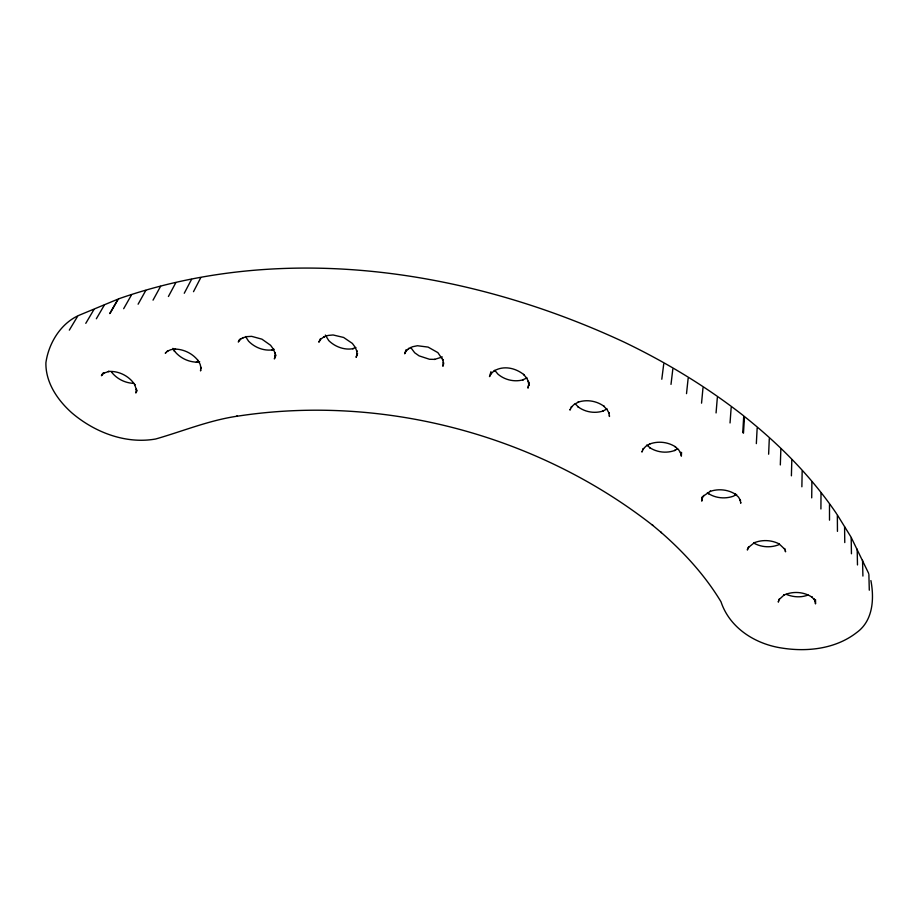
<?xml version="1.0" encoding="UTF-8"?>
<svg xmlns="http://www.w3.org/2000/svg" width="918" height="918" viewBox="0 0 918 918"><rect width="100%" height="100%" fill="white"/><g stroke="black" fill="none" stroke-linecap="round" stroke-linejoin="round"><path stroke-width="1.38" d="M820.921 508.985L821.002 493.264M815.528 599.649L815.494 603.906L815.241 600.831L815.413 601.841L813.899 598.834L814.381 599.649L811.615 596.884L812.258 597.366C804.007 591.651 792.682 590.962 783.651 595.22L784.236 594.841L778.705 599.936L779.244 599.11L778.303 602.105L778.51 601.106M811.707 497.866L811.891 482.157M801.873 486.792L802.16 471.129M791.396 475.822L791.809 460.182M780.323 464.944L780.851 449.338M768.63 454.203L769.295 438.632M756.34 443.612L757.155 428.086M742.754 432.63L743.672 417.024M743.477 433.193L744.441 417.701M730.039 422.957L731.164 407.512M716.063 412.939L717.337 397.551M702.121 496.925L701.754 501.125L702.281 497.671L702.006 498.646L703.854 495.41L703.28 496.145L710.532 491.187L709.993 491.44C718.473 488.502 728.261 489.489 735.777 494.469L735.203 494.079L738.485 497.097L740.551 500.551L740.069 499.69L740.78 503.225L740.642 502.203M701.547 403.163L702.993 387.809M686.515 393.638L688.144 378.342M681.558 452.379L681.351 456.177L680.41 452.436L680.858 453.274L678.54 449.659L675.028 446.538L675.545 446.882C667.868 441.868 657.839 440.812 649.301 444.163L649.91 443.945L645.87 446.274L642.91 449.327L643.541 448.604L641.889 452.058L642.221 451.094M671.001 384.39L672.814 369.151M661.798 379.237L663.725 364.033M529.193 382.714L527.965 388.13L528.814 384.321L528.791 385.319L528.275 381.28L528.63 382.152L526.714 378.09L523.547 374.406L524.029 374.774C515.308 367.751 503.569 365.387 494.182 370.872L494.813 370.333L490.832 373.764L491.555 373.144L489.501 376.598L490.969 371.664M747.596 549.044L747.355 550.031L748.721 546.887L748.17 547.667L754.539 542.538L753.976 542.871C762.078 539.463 771.613 539.933 779.371 544.007L778.843 543.628L784.901 549.343L784.408 548.516L785.567 551.798L785.406 550.777M200.79 369.92L200.526 370.906L200.916 367.303L201.042 368.256L200.124 364.274L197.932 360.292L198.299 360.843C192.803 353.625 183.933 349.207 174.879 349.081L175.522 349.035L170.955 349.643L167.145 351.284L167.994 350.802L165.274 353.258L165.906 352.455M443.669 363.597L442.878 366.259L443.497 362.392L443.405 363.367L442.66 359.282L442.946 360.12L437.886 352.627L428.098 347.096L417.426 345.73L412.515 346.752L408.349 348.817L409.049 348.289L406.008 351.158L406.49 350.297L404.689 353.786L405.986 349.827M357.561 353.453L356.127 357.377L357.159 353.705L356.999 354.692L356.712 350.665L356.941 351.548L355.277 347.36L352.363 343.412L343.619 337.457L333.085 334.967L328.07 335.449L323.675 337.009L324.398 336.527L321.048 338.983L318.821 342.196L320.416 338.742M570.308 409.164L569.929 410.094L571.811 406.605L571.134 407.282L574.312 404.276L578.535 402.073L577.915 402.233C586.694 399.215 596.815 400.856 604.216 406.467L603.7 406.112L607.05 409.543L609.15 413.41L608.749 412.561L609.46 416.474L609.426 415.475M276.031 355.059L274.367 358.938L275.377 355.392L275.171 356.368L274.884 352.443M239.495 339.465L238.313 342.024L240.47 338.994L239.885 339.809L243.178 337.537L242.409 337.996L246.724 336.642L245.99 336.688L251.647 336.355L261.94 339.167L270.558 345.26L273.426 349.196L275.056 353.338M193.503 291.683L200.698 277.787M137.161 390.494L135.853 393.007L136.415 389.037L136.495 389.989L134.533 384.252L134.889 384.894C129.381 376.082 118.663 370.654 108.29 371.492L109.07 371.423L103.309 373.305L104.182 372.811L101.428 375.726L102.816 373.213M184.254 293.267L191.541 279.393M168.419 296.491L175.843 282.652M153.031 300.152L160.581 286.336M138.102 304.214L145.79 290.432M123.678 308.689L131.481 294.93M109.747 313.543L117.653 299.807M109.976 313.463L117.883 299.738M96.344 318.764L104.354 305.063M85.787 323.343L93.865 309.664M69.32 330.124L77.514 316.469M677.622 448.833L674.615 450.531L675.189 450.302C666.916 453.503 657.219 452.505 649.772 447.663L650.254 447.995L646.811 444.966M607.039 408.935L602.874 411.057L603.459 410.897C594.944 413.766 585.179 412.193 578.007 406.789L578.478 407.133L575.184 403.805M736.684 494.469L733.092 496.294C724.887 499.105 715.409 498.164 708.122 493.356L708.662 493.723L707.388 492.576M442.338 356.976L434.466 359.431M526.932 377.952L522.652 379.891L523.249 379.777C514.55 382.244 504.82 380.029 497.969 374.165L495.284 370.941M119.088 298.671L79.017 315.31C60.634 323.434 48.585 343.366 45.9 362.782C45.521 382.691 57.708 400.34 72.052 413.054C94.783 432.344 125.72 444.312 155.681 438.999C182.831 431.219 209.166 420.295 237.314 416.187L236.592 416.313C382.06 393.696 537.064 434.73 652.87 525.463L652.331 525.004L661.419 532.658L660.868 532.188C684.036 552.384 705.058 575.379 720.986 601.76C729.741 628.141 755.388 644.092 781.803 648.039C807.335 652.113 835.678 648.9 856.597 632.617C873.11 620.832 874.349 598.857 870.907 580.589M808.092 594.99C801.15 597.767 793.129 597.205 786.29 594.359M119.294 298.602C283.846 241.296 468.501 269.697 623.77 341.955L624.091 342.104C666.17 362.312 706.309 386.639 743.098 415.395L743.993 416.164C779.233 444.174 811.351 476.511 836.654 513.862M355.874 347.555L352.638 348.679L353.292 348.611C345.122 350.332 335.38 347.165 328.724 340.567L325.351 335.047M779.13 544.581C771.258 547.839 762.032 547.426 754.493 543.467M274.092 349.276L271.98 349.93L272.669 349.873C263.81 351.112 254.722 347.532 248.56 341.163L245.542 336.527M199.688 361.784L196.349 362.22L196.957 362.162C188.167 362.036 179.607 357.745 174.248 350.768L174.581 351.296L172.928 348.358M434.937 359.374L429.555 359.282L419.09 355.863L414.695 352.764L410.702 347.452M133.798 383.334C125.227 383.139 116.838 378.87 111.56 372.123M837.17 514.642L850.997 537.019L868.669 573.406M868.876 574.393L869.3 590.194M862.541 560.267L862.909 576.068M857.183 549.148L857.481 564.949M851.193 537.982L851.445 553.772M844.583 526.794L844.767 542.572M837.354 515.606L837.457 531.361M829.493 504.418L829.505 520.162"/></g></svg>
